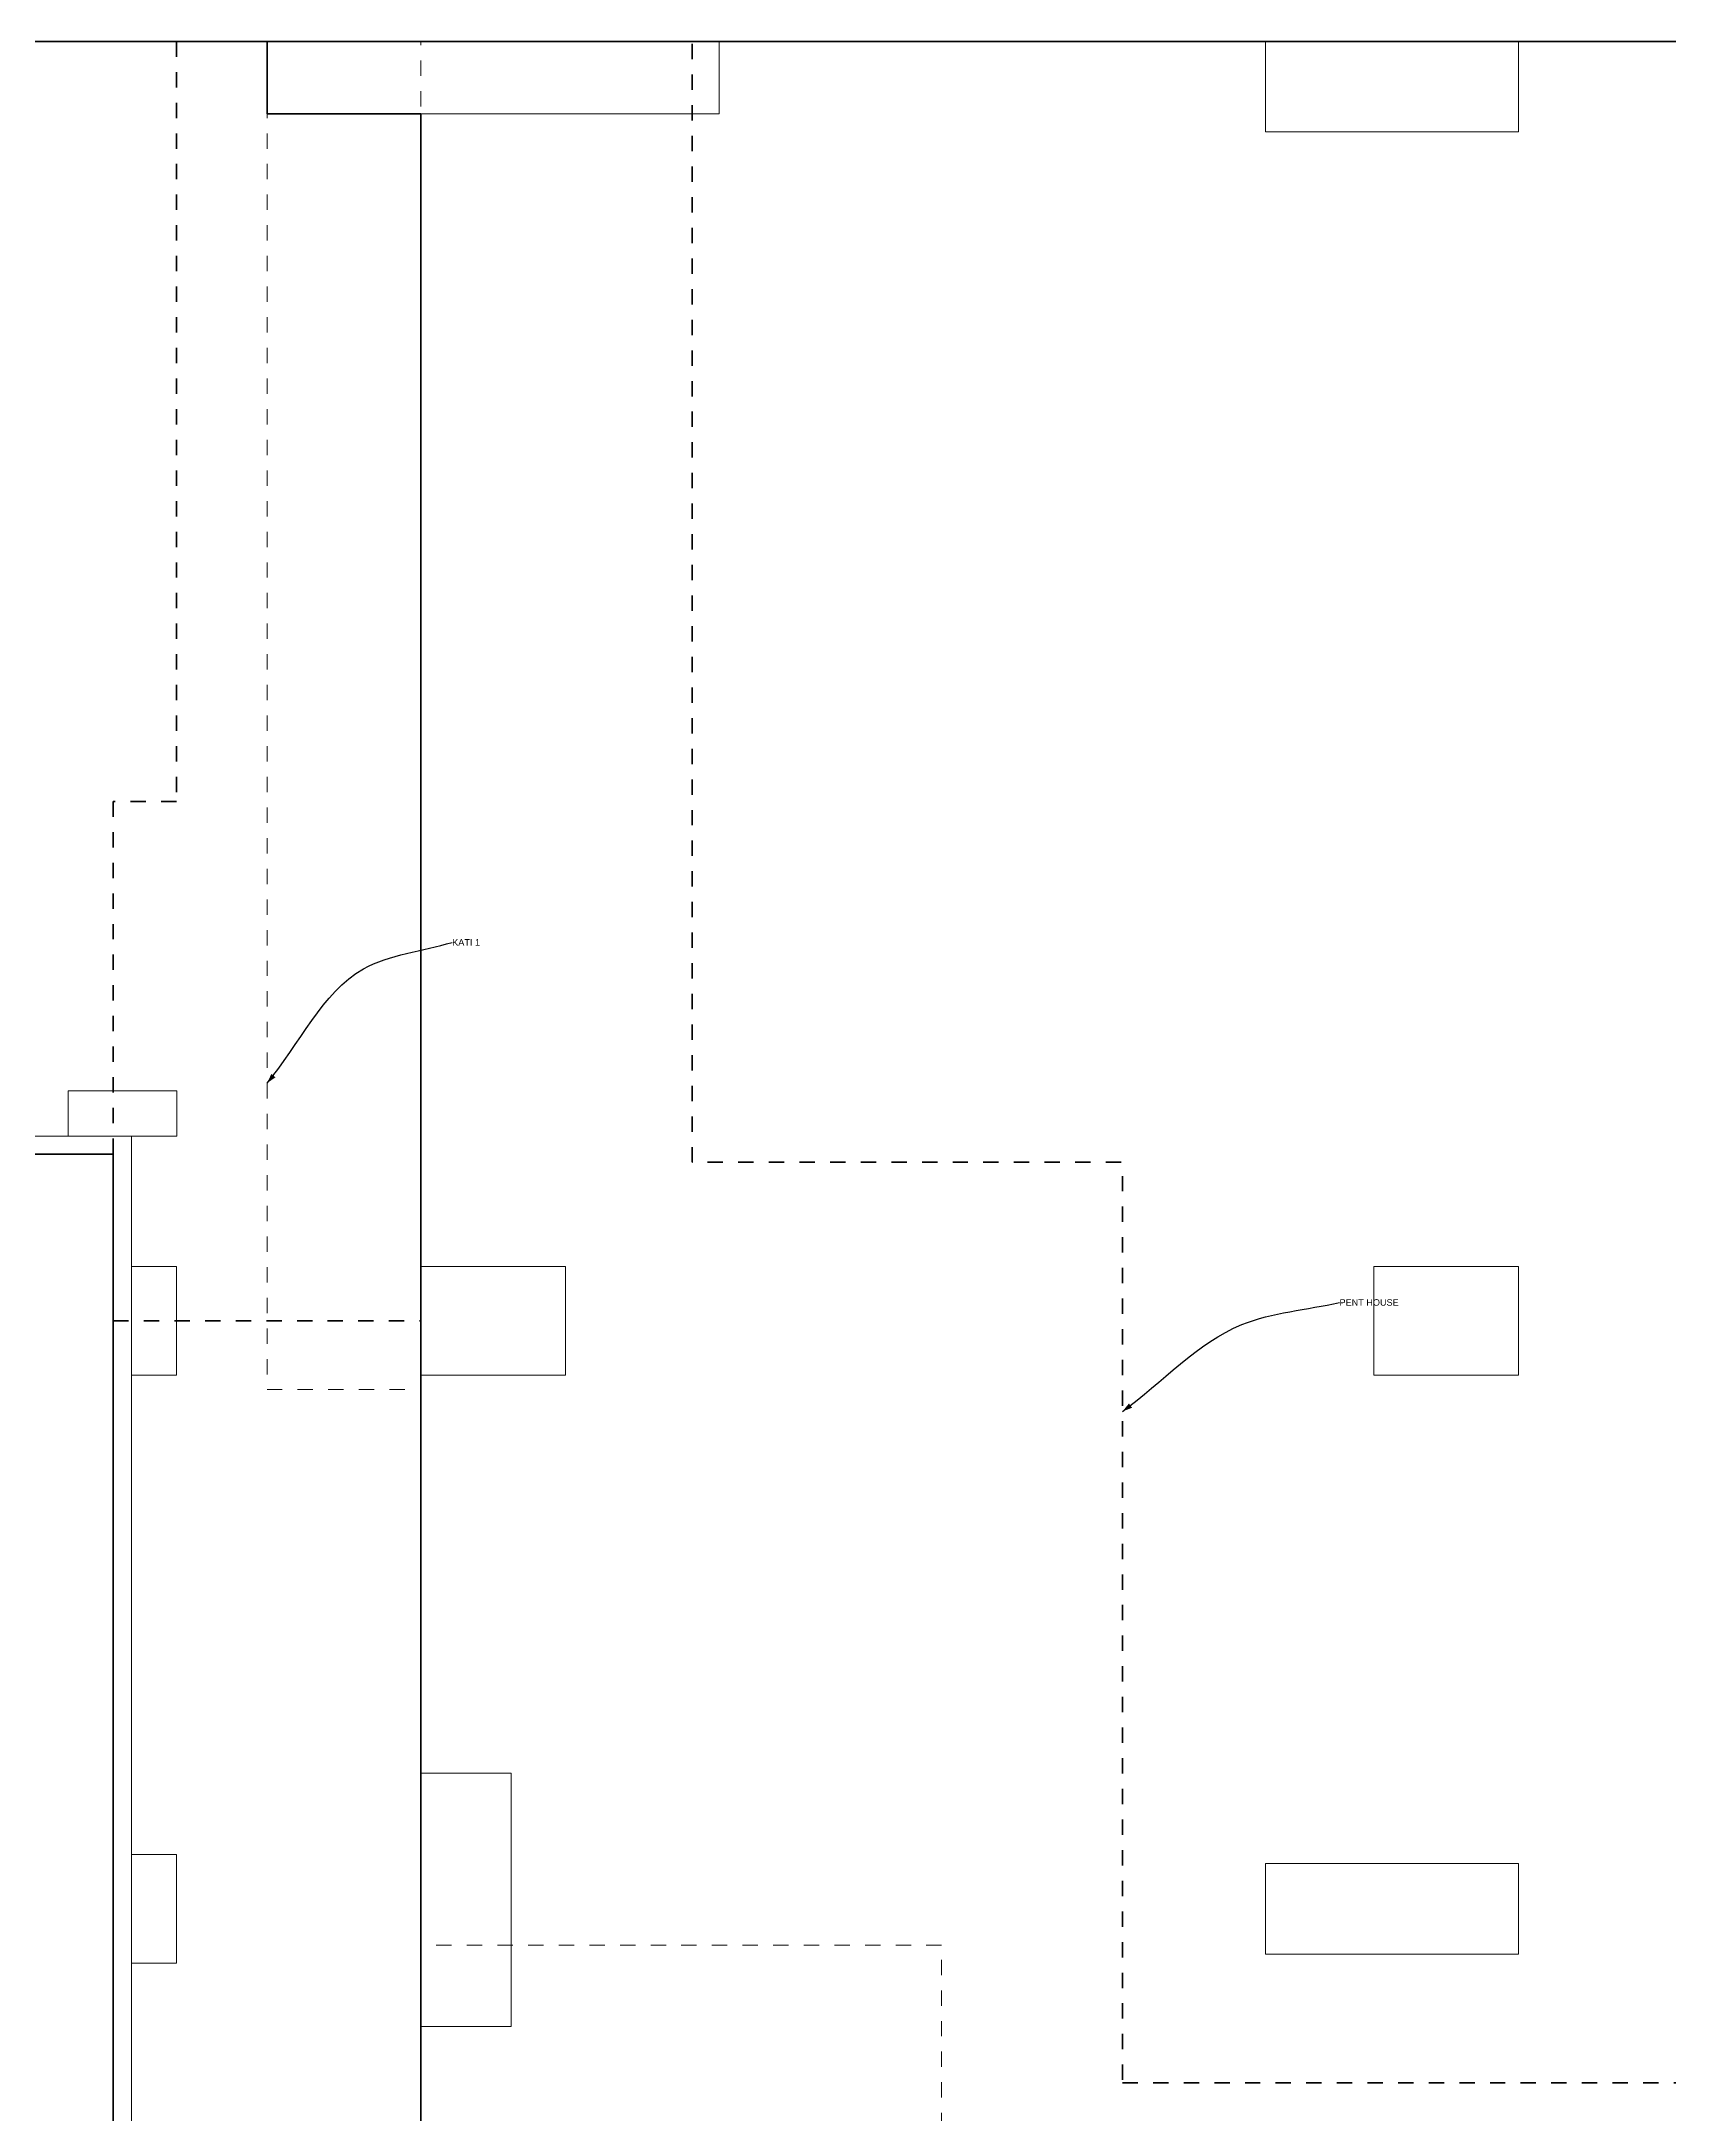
# Model space of a CAD drawing. Header units: millimetres. Extents: x 183280 to 521041, y -188189 to -122473.
# Drawn here: x 199714 to 208716, y -171723 to -160266 of the extents above; entities that cross this region are included whole.
import ezdxf

# ---------------------------------------------------------------- set-up
doc = ezdxf.new("R2010")
doc.units = ezdxf.units.MM
doc.header["$MEASUREMENT"] = 0
doc.linetypes.add('Small Dashed', pattern=[169.333333, 84.666667, -84.666667])
for name, color, linetype, lineweight, true_color in [('A - Bodrum -2 poliline_Pen_No__91', 171, 'Continuous', 13, 0xaaaaff), ('A - Kati 1 polyline_Pen_No__104', 7, 'Continuous', 13, 0x96e196), ('A - Kati 12 polyline_Pen_No__108', 7, 'Continuous', 13, 0xfd8379), ('A - Themeli_Pen_No__25', 7, 'Continuous', 35, 0x40a5ff), ('Annotation - Label_Pen_No__104', 7, 'Continuous', 13, 0x96e196), ('Annotation - Label_Pen_No__85', 7, 'Continuous', 20, 0x80c2ff)]:
    doc.layers.add(name, color=color, linetype=linetype, lineweight=lineweight, true_color=true_color)
for name, color, linetype, lineweight in [('A - Kati karakteristik polyline_Pen_No__38', 30, 'Continuous', 35), ('A - Penthouse polyline_Pen_No__32', 15, 'Continuous', 35), ('A - Perdhesa polyline_Pen_No__6', 5, 'Continuous', 35), ('A - Shtyllat_Pen_No__20', 1, 'Continuous', 0), ('Annotation - Label_Pen_No__32', 15, 'Continuous', 35)]:
    doc.layers.add(name, color=color, linetype=linetype, lineweight=lineweight)
doc.layers.add('A - Shtyllat', color=7, linetype='Continuous')
doc.styles.add('GENERATED_STYLE_1', font='arial.ttf')
doc.dimstyles.new('GENERATED_STYLE__1', dxfattribs={"dimtxt": 0.18, "dimasz": 54.72, "dimexe": 0.18, "dimexo": 0.0625, "dimgap": 0, "dimtad": 0, "dimtih": 1, "dimtoh": 1, "dimdec": 4, "dimzin": 0, "dimdsep": 46, "dimcen": 0.09, "dimadec": 0, "dimazin": 0, "dimtfac": 1, "dimtdec": 4, "dimtmove": 0, "dimatfit": 3, "dimldrblk": 'ARROWHEAD_5', "dimfxl": 0, "dimtolj": 1, "dimtzin": 0, "dimarcsym": 0})

# ---------------------------------------------------------------- blocks, each defined once
blk = doc.blocks.new('Column_24', base_point=(207481, -167336))
at = {"layer": 'A - Shtyllat_Pen_No__20', "color": 1, "linetype": 'Continuous', "lineweight": 0, "flags": 128}
blk.add_lwpolyline([(207881, -167636), (207881, -167036), (207081, -167036), (207081, -167636)], close=True, dxfattribs=at)
blk = doc.blocks.new('Column_30', base_point=(202211, -160466))
at = {"layer": 'A - Shtyllat_Pen_No__20', "color": 1, "linetype": 'Continuous', "lineweight": 0, "flags": 128}
blk.add_lwpolyline([(203461, -160666), (203461, -160266), (200961, -160266), (200961, -160666)], close=True, dxfattribs=at)
blk = doc.blocks.new('Column_31', base_point=(207181, -160516))
at = {"layer": 'A - Shtyllat_Pen_No__20', "color": 1, "linetype": 'Continuous', "lineweight": 0, "flags": 128}
blk.add_lwpolyline([(207881, -160766), (207881, -160266), (206481, -160266), (206481, -160766)], close=True, dxfattribs=at)
blk = doc.blocks.new('Column_43', base_point=(207181, -170586))
at = {"layer": 'A - Shtyllat_Pen_No__20', "color": 1, "linetype": 'Continuous', "lineweight": 0, "flags": 128}
blk.add_lwpolyline([(207881, -170836), (207881, -170336), (206481, -170336), (206481, -170836)], close=True, dxfattribs=at)
blk = doc.blocks.new('Column_44', base_point=(202061, -170536))
at = {"layer": 'A - Shtyllat_Pen_No__20', "color": 1, "linetype": 'Continuous', "lineweight": 0, "flags": 128}
blk.add_lwpolyline([(201811, -171236), (202311, -171236), (202311, -169836), (201811, -169836)], close=True, dxfattribs=at)
blk = doc.blocks.new('Column_47', base_point=(202211, -167336))
at = {"layer": 'A - Shtyllat_Pen_No__20', "color": 1, "linetype": 'Continuous', "lineweight": 0, "flags": 128}
blk.add_lwpolyline([(201811, -167036), (201811, -167636), (202611, -167636), (202611, -167036)], close=True, dxfattribs=at)
blk = doc.blocks.new('Column_60', base_point=(200162, -166191))
at = {"layer": 'A - Shtyllat_Pen_No__20', "color": 1, "linetype": 'Continuous', "lineweight": 0, "flags": 128}
blk.add_lwpolyline([(199862, -166066), (199862, -166316), (200462, -166316), (200462, -166066)], close=True, dxfattribs=at)
blk = doc.blocks.new('Column_81', base_point=(200336, -170586))
at = {"layer": 'A - Shtyllat_Pen_No__20', "color": 1, "linetype": 'Continuous', "lineweight": 0, "flags": 128}
blk.add_lwpolyline([(200211, -170286), (200211, -170886), (200461, -170886), (200461, -170286)], close=True, dxfattribs=at)
blk = doc.blocks.new('Column_82', base_point=(200336, -167336))
at = {"layer": 'A - Shtyllat_Pen_No__20', "color": 1, "linetype": 'Continuous', "lineweight": 0, "flags": 128}
blk.add_lwpolyline([(200211, -167036), (200211, -167636), (200461, -167636), (200461, -167036)], close=True, dxfattribs=at)
blk = doc.blocks.new('ARROWHEAD_5')
at = {"linetype": 'Continuous', "lineweight": 0}
blk.add_hatch(color=0, dxfattribs=at).paths.add_polyline_path([(-1, 0.2679), (0, 0), (-1, -0.2679)])
at = {"color": 0, "linetype": 'Continuous', "lineweight": 0}
blk.add_line((0, 0), (-1, 0), dxfattribs=at)

msp = doc.modelspace()

# ---------------------------------------------------------------- linework, layer by layer
at = {"layer": 'A - Bodrum -2 poliline_Pen_No__91', "color": 161, "linetype": 'Continuous', "lineweight": 13, "true_color": 0xaaaaff}
msp.add_lwpolyline([(219611, -180435), (200211, -180435), (200211, -166316), (199061, -166316, -0.414214), (194811, -162066), (194811, -160266), (227461, -160266), (227461, -163116, -0.414229), (224511, -166066), (219611, -166066)], format="xyb", close=True, dxfattribs=at)
at = {"layer": 'A - Kati 1 polyline_Pen_No__104', "color": 81, "linetype": 'Small Dashed', "lineweight": 13, "true_color": 0x96e196}
msp.add_lwpolyline([(219611, -160266), (200961, -160266), (200961, -167716), (201811, -167716), (201811, -177491), (208931, -177491), (208931, -175185), (219611, -175185)], close=True, dxfattribs=at)
at = {"layer": 'A - Kati 12 polyline_Pen_No__108', "color": 11, "linetype": 'Small Dashed', "lineweight": 13, "true_color": 0xfd8379}
msp.add_lwpolyline([(218411, -160266), (218411, -161609), (220011, -161609), (220011, -165266), (219611, -165266), (219611, -172748), (213281, -172748), (213281, -175185), (204691, -175185), (204691, -170786), (201811, -170786), (201811, -160266)], close=True, dxfattribs=at)
at = {"layer": 'A - Kati karakteristik polyline_Pen_No__38', "color": 30, "linetype": 'Small Dashed', "lineweight": 35}
msp.add_lwpolyline([(201811, -177491), (208931, -177491), (208931, -175185), (213281, -175185), (213281, -174348), (219611, -174348), (219611, -165266), (220011, -165266), (220011, -161609), (218411, -161609), (218411, -160266), (200461, -160266), (200461, -164466), (200111, -164466), (200111, -167336), (201811, -167336)], close=True, dxfattribs=at)
at = {"layer": 'A - Penthouse polyline_Pen_No__32', "color": 15, "linetype": 'Small Dashed', "lineweight": 35, "flags": 128}
msp.add_lwpolyline([(205691, -171548), (218111, -171548), (218111, -161809), (218411, -161809), (218411, -160266), (203311, -160266), (203311, -166459), (205691, -166459)], close=True, dxfattribs=at)
at = {"layer": 'A - Perdhesa polyline_Pen_No__6', "color": 5, "linetype": 'Continuous', "lineweight": 35}
msp.add_lwpolyline([(200961, -160266), (200961, -160666), (201811, -160666), (201811, -177491), (208931, -177491), (208931, -175185), (219611, -175185), (219611, -160266)], close=True, dxfattribs=at)
at = {"layer": 'A - Themeli_Pen_No__25', "color": 161, "linetype": 'Continuous', "lineweight": 35, "true_color": 0x40a5ff}
msp.add_lwpolyline([(194711, -160266), (194711, -162066, 0.414214), (199061, -166416), (200111, -166416), (200111, -180535), (220611, -180535), (220611, -166166), (224508, -166123, 0.414214), (227561, -163116), (227561, -160266)], format="xyb", close=True, dxfattribs=at)

# ---------------------------------------------------------------- block references
at = {"layer": 'A - Shtyllat', "color": 1, "lineweight": 0}
for name, p in [('Column_30', (202211, -160466)), ('Column_31', (207181, -160516)), ('Column_60', (200162, -166191)), ('Column_82', (200336, -167336)), ('Column_47', (202211, -167336)), ('Column_24', (207481, -167336)), ('Column_44', (202061, -170536)), ('Column_81', (200336, -170586)), ('Column_43', (207181, -170586))]:
    msp.add_blockref(name, p, dxfattribs=at)

# ---------------------------------------------------------------- texts
at = {"layer": 'Annotation - Label_Pen_No__104', "color": 81, "linetype": 'Continuous', "lineweight": 13, "true_color": 0x96e196, "insert": (201985, -165245), "char_height": 36, "attachment_point": 4, "style": 'GENERATED_STYLE_1'}
msp.add_mtext('\\A1;{\\pql;\\fArial|b0|i0|c0|p34;KATI 1}', dxfattribs=at)
at = {"layer": 'Annotation - Label_Pen_No__32', "color": 15, "linetype": 'Continuous', "lineweight": 35, "insert": (206891, -167235), "char_height": 36, "attachment_point": 4, "style": 'GENERATED_STYLE_1'}
msp.add_mtext('\\A1;{\\pql;\\fArial|b0|i0|c0|p34;PENT HOUSE}', dxfattribs=at)

# ---------------------------------------------------------------- leaders
at = {"layer": 'Annotation - Label_Pen_No__85', "color": 151, "linetype": 'Continuous', "lineweight": 20, "true_color": 0x80c2ff, "path_type": 1, "annotation_type": 0, "has_hookline": 1, "hookline_direction": 0}
for points, text_width in [([(200961, -166023), (201495, -165391), (201985, -165245)], 141), ([(205691, -167837), (206351, -167357), (206891, -167235)], 320)]:
    msp.add_leader(points, dimstyle='GENERATED_STYLE__1', dxfattribs=dict(at, text_width=text_width))

doc.saveas('drawing.dxf')
